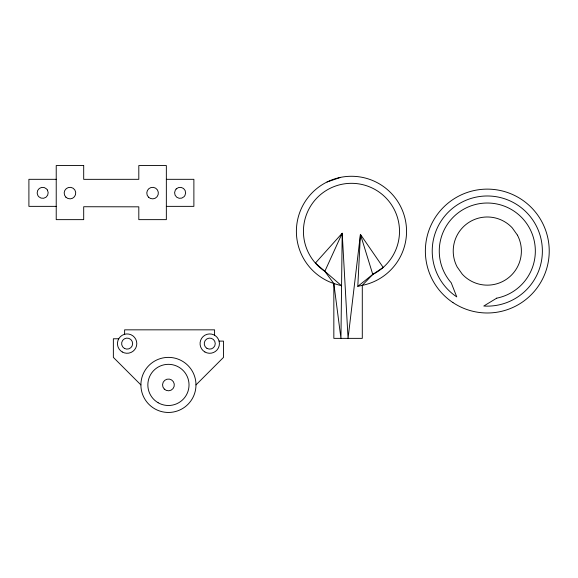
<?xml version="1.0" encoding="UTF-8"?>
<svg xmlns="http://www.w3.org/2000/svg" width="578" height="578" viewBox="0 0 578 578"><rect width="100%" height="100%" fill="white"/><g stroke="black" fill="none" stroke-linecap="round" stroke-linejoin="round"><path stroke-width="0.87" d="M357.804 286.377L360.426 234.386L383.192 267.433L372.774 274.413L357.804 286.377L362.29 285.366L372.774 274.413A48.039 48.039 0 0 0 390.172 202.9A48.039 48.039 0 0 0 316.722 198.189A48.039 48.039 0 0 0 324.836 271.342L333.838 283.538L340.948 338.361L342.198 233.216L315.393 263.084L341.576 285.792L333.838 283.538A55.076 55.076 0 0 1 308.464 196.946A55.076 55.076 0 0 1 398.517 202.719A55.076 55.076 0 0 1 362.29 285.366L362.29 338.361L333.838 338.361L333.838 283.538M324.836 271.342L342.198 233.216L348.064 338.361L360.426 234.386L372.774 274.413M195.978 384.919A27.542 27.542 0 0 0 154.666 361.069A27.542 27.542 0 0 0 154.666 408.769A27.542 27.542 0 0 0 195.978 384.919L223.513 357.377L223.513 341.107L219.091 341.107M327.04 181.998L340.652 177.352M56.442 179.317L28.9 179.317L28.9 206.36L56.225 206.36M166.348 179.317L193.883 179.317L193.883 206.36L166.348 206.36M118.75 338.773L113.36 338.773L113.36 357.377L140.895 384.919M214.583 335.226L214.583 329.836L124.624 329.836L124.624 334.265M176.225 188.941L175.344 190.083A5.505 5.505 0 0 0 184.014 196.73L184.888 195.595A5.505 5.505 0 0 0 176.225 188.941M496.733 298.161L483.772 306.022A55.076 55.076 0 0 0 540.155 235.571A55.076 55.076 0 0 0 454.669 206.686A55.076 55.076 0 0 0 456.765 296.897L451.223 282.779A48.039 48.039 0 0 1 462.321 210.024A48.039 48.039 0 0 1 532.049 233.584A48.039 48.039 0 0 1 496.733 298.161M83.694 165.546L56.225 165.546L56.225 219.64L83.694 219.64L83.694 206.736L138.807 206.83L138.807 219.64L166.348 219.64L166.348 165.546L138.807 165.546L138.807 179.317L83.694 179.346L83.694 165.546M47.439 190.083L46.565 188.941A5.505 5.505 0 0 0 37.902 195.595L38.777 196.73A5.505 5.505 0 0 0 47.439 190.083M517.433 235.145L512.281 227.891A34.073 34.073 0 0 0 457.169 266.971L462.313 274.225A34.073 34.073 0 0 0 517.433 235.145M452.964 302.597A61.925 61.925 0 0 0 549.1 255.021A61.925 61.925 0 0 0 459.828 195.552A61.925 61.925 0 0 0 452.964 302.597M148.488 197.17A5.78 5.78 0 0 0 158.162 194.584A5.78 5.78 0 0 0 151.082 187.496A5.78 5.78 0 0 0 148.488 197.17M65.87 197.17A5.78 5.78 0 0 0 75.545 194.584A5.78 5.78 0 0 0 68.464 187.496A5.78 5.78 0 0 0 65.87 197.17M158.141 402.75A20.598 20.598 0 0 0 189.028 384.919A20.598 20.598 0 0 0 158.141 367.081A20.598 20.598 0 0 0 158.141 402.75M124.371 348.375A5.505 5.505 0 0 0 132.637 343.607A5.505 5.505 0 0 0 124.371 338.838A5.505 5.505 0 0 0 124.371 348.375M164.275 389.081A5.888 5.888 0 0 0 174.123 386.436A5.888 5.888 0 0 0 166.912 379.233A5.888 5.888 0 0 0 164.275 389.081M204.908 351.988A9.674 9.674 0 0 0 219.416 343.607A9.674 9.674 0 0 0 204.908 335.226A9.674 9.674 0 0 0 204.908 351.988M206.989 348.375A5.505 5.505 0 0 0 215.254 343.607A5.505 5.505 0 0 0 206.989 338.838A5.505 5.505 0 0 0 206.989 348.375M122.29 351.988A9.674 9.674 0 0 0 136.798 343.607A9.674 9.674 0 0 0 122.29 335.226A9.674 9.674 0 0 0 122.29 351.988"/></g></svg>
